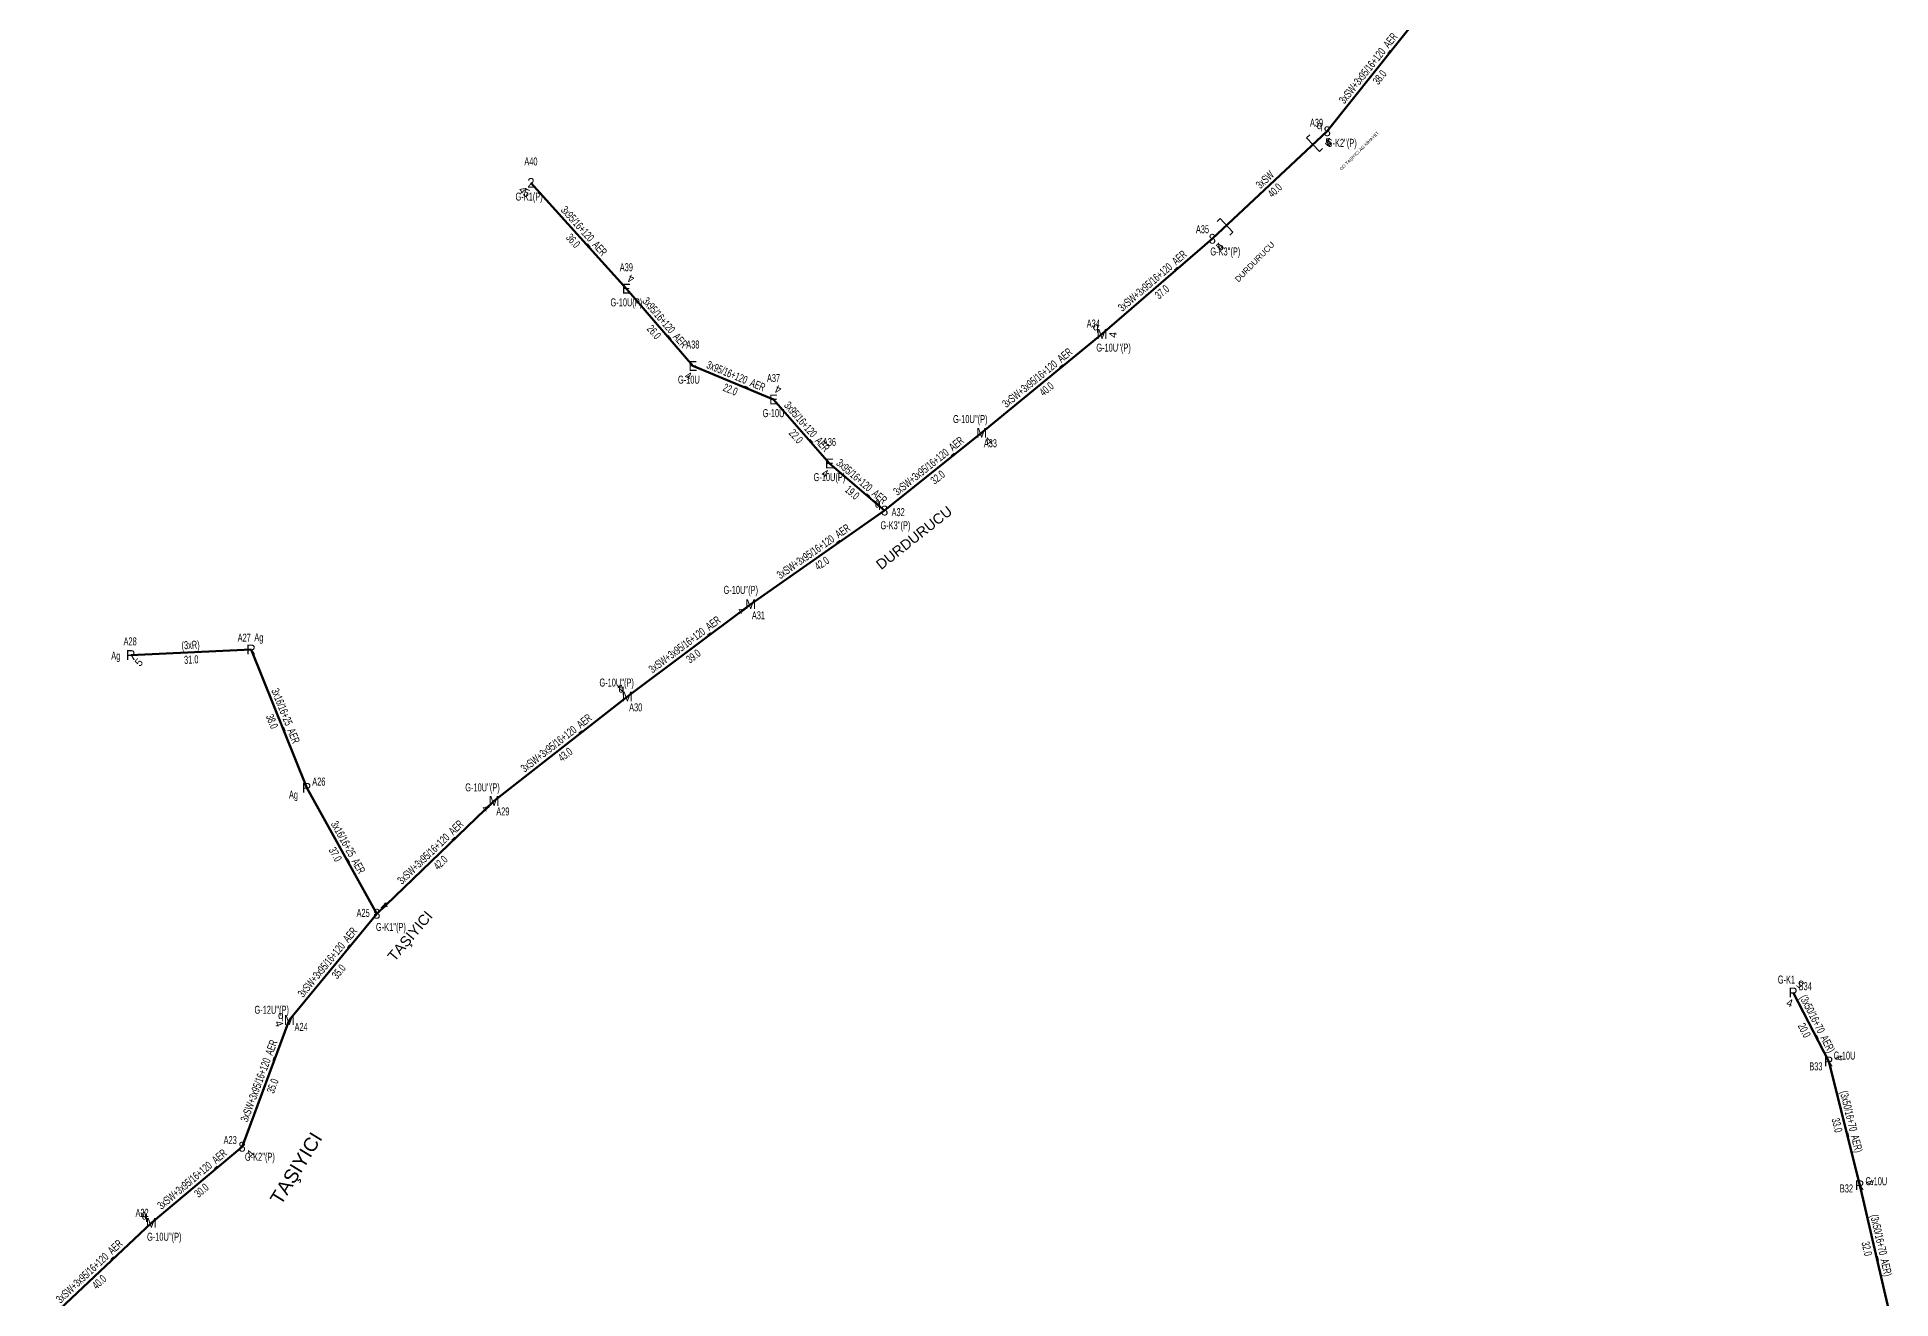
# Model space of a CAD drawing. Header units: millimetres. Extents: x 533048 to 542367, y 4141668 to 4149433.
# Drawn here: x 535964.2 to 536439.1, y 4143575.3 to 4143898.5 of the extents above; entities that cross this region are included whole.
import ezdxf
from ezdxf.enums import TextEntityAlignment as Align

# ---------------------------------------------------------------- set-up
doc = ezdxf.new("R2010")
doc.units = ezdxf.units.MM
for name, color, linetype, lineweight in [('DIREK_AG_MEVCUT', 120, 'Continuous', 25), ('DIREK_AG_YENI', 108, 'Continuous', 25), ('DIREK_OG_YENI', 10, 'Continuous', 25), ('HAT_AG_HAVAI_MEVCUT', 126, 'Continuous', 50), ('HAT_AG_HAVAI_YENI', 3, 'Continuous', 50), ('HAT_OG_HAVAI_YENI', 1, 'Continuous', 70), ('KULLANICI', 1, 'Continuous', 25)]:
    doc.layers.add(name, color=color, linetype=linetype, lineweight=lineweight)
doc.layers.add('NIA_AG', color=5, linetype='Continuous')
doc.styles.add('Direk', font='B_CAD')
doc.styles.get("Standard").update_dxf_attribs({"font": 'Arial'})

# ---------------------------------------------------------------- blocks, each defined once
blk = doc.blocks.new('AG_NIA', base_point=(-64.4296, 129.8924))
at = {"layer": 'NIA_AG'}
for p, q in [((-64.429604, 132.292432), (-65.529604, 132.292432)), ((-64.429604, 127.492432), (-64.429604, 132.292432)), ((-64.429604, 127.492432), (-65.529604, 127.492432))]:
    blk.add_line(p, q, dxfattribs=at)

msp = doc.modelspace()

# ---------------------------------------------------------------- linework, layer by layer
at = {"layer": 'HAT_AG_HAVAI_MEVCUT'}
for p, q in [((536019.043061, 4143741.596036), (535988.229097, 4143740.18373)), ((536423.180935, 4143636.053758), (536414.060395, 4143653.751617)), ((536431.13441, 4143604.37382), (536423.180935, 4143636.053758)), ((536438.491, 4143572.738), (536431.13441, 4143604.37382))]:
    msp.add_line(p, q, dxfattribs=at)
at = {"layer": 'HAT_AG_HAVAI_YENI'}
for p, q in [((536115.176542, 4143834.013024), (536090.732285, 4143861.105544)), ((536132.209, 4143814.217), (536115.176542, 4143834.013024)), ((536152.881, 4143805.641), (536132.209, 4143814.217)), ((536167.206014, 4143789.253666), (536152.881, 4143805.641)), ((536181.332, 4143777.184), (536167.206014, 4143789.253666)), ((536033.29452, 4143706.159978), (536019.043061, 4143741.596036)), ((536033.29452, 4143706.159978), (536051.24801, 4143673.907723))]:
    msp.add_line(p, q, dxfattribs=at)
at = {"layer": 'HAT_OG_HAVAI_YENI'}
for p, q in [((536318.616929, 4143904.308279), (536294.722, 4143874.335)), ((536294.722, 4143874.335), (536265.283, 4143846.798)), ((536265.283, 4143846.798), (536237.055, 4143822.411)), ((536237.055, 4143822.411), (536206.194, 4143797.121)), ((536206.194, 4143797.121), (536181.332, 4143777.184)), ((536181.332, 4143777.184), (536147.027, 4143753.222)), ((536147.027, 4143753.222), (536115.441, 4143729.551)), ((536115.441, 4143729.551), (536081.285471, 4143702.794998)), ((536051.24801, 4143673.907723), (536081.285471, 4143702.794998)), ((536051.24801, 4143673.907723), (536028.843, 4143646.697)), ((536028.843, 4143646.697), (536016.742, 4143614.231)), ((536016.742, 4143614.231), (535993.503, 4143594.74)), ((535993.503, 4143594.74), (535964.223, 4143567.187))]:
    msp.add_line(p, q, dxfattribs=at)

# ---------------------------------------------------------------- block references
at = {"layer": 'NIA_AG'}
for p, rotation in [((536291.070475, 4143870.919394), 223.088035), ((536268.934525, 4143850.213606), 43.08803499999998)]:
    msp.add_blockref('AG_NIA', p, dxfattribs=dict(at, rotation=rotation))

# ---------------------------------------------------------------- texts
at = {"layer": 'DIREK_AG_MEVCUT', "width": 0.53}
for s, p in [('A28', (535988.068849, 4143743.680059)), ('A27', (536017.295954, 4143744.628793)), ('Ag', (536021.039388, 4143744.701635)), ('Ag', (535984.378639, 4143740.00725)), ('A26', (536036.405742, 4143707.763191)), ('Ag', (536029.902883, 4143704.412268)), ('G-K1', (536412.356045, 4143657.058806)), ('B34', (536417.171558, 4143655.354946)), ('G-10U', (536427.243386, 4143637.587105)), ('B33', (536419.906422, 4143634.817812)), ('B32', (536427.732433, 4143603.551293)), ('G-10U', (536435.386861, 4143605.401973))]:
    msp.add_text(s, height=2.05, dxfattribs=at).set_placement(p, align=Align.MIDDLE_CENTER)
at = {"layer": 'DIREK_AG_MEVCUT', "style": 'Direk'}
for s, p in [('R', (536019.043061, 4143741.596036)), ('R', (535988.229097, 4143740.18373)), ('R', (536033.29452, 4143706.159978)), ('P', (536414.060395, 4143653.751617)), ('R', (536423.180935, 4143636.053758)), ('R', (536431.13441, 4143604.37382))]:
    msp.add_text(s, height=2.5, dxfattribs=at).set_placement(p, align=Align.MIDDLE_CENTER)
at = {"layer": 'DIREK_AG_MEVCUT', "color": 32, "style": 'Direk'}
for s, rotation, p in [('5', 407.624221, (535990.29757, 4143738.296557)), ('5', 139.764185, (536415.869013, 4143655.889116)), ('4', 342.264184, (536413.207435, 4143651.084697)), ('4', 467.385975, (536425.853013, 4143636.890418)), ('4', 463.341486, (536433.858844, 4143605.019932))]:
    msp.add_text(s, height=2, rotation=rotation, dxfattribs=at).set_placement(p, align=Align.MIDDLE_CENTER)
at = {"layer": 'DIREK_AG_YENI', "width": 0.53}
for s, p in [('A40', (536090.732285, 4143866.605544)), ('G-K1(P)', (536090.268313, 4143857.605544)), ('A39', (536115.176542, 4143839.513024)), ('G-10U(P)', (536115.176542, 4143830.513024)), ('A38', (536132.209, 4143819.717)), ('G-10U', (536131.197285, 4143810.717)), ('A37', (536152.881, 4143811.141)), ('G-10U', (536152.881, 4143802.141)), ('A36', (536167.206014, 4143794.753666)), ('G-10U(P)', (536167.206014, 4143785.753666))]:
    msp.add_text(s, height=2.05, dxfattribs=at).set_placement(p, align=Align.MIDDLE_CENTER)
at = {"layer": 'DIREK_AG_YENI', "style": 'Direk'}
for s, p in [('2', (536090.732285, 4143861.105544)), ('E', (536115.176542, 4143834.013024)), ('E', (536132.209, 4143814.217)), ('E', (536152.881, 4143805.641)), ('E', (536167.206014, 4143789.253666))]:
    msp.add_text(s, height=2.5, dxfattribs=at).set_placement(p, align=Align.MIDDLE_CENTER)
at = {"layer": 'DIREK_AG_YENI', "color": 32, "style": 'Direk'}
for s, rotation, p in [('4', 311.224358, (536088.626307, 4143859.260318)), ('5', 336.029198, (536089.594726, 4143858.547037)), ('4', 515.354178, (536116.344164, 4143836.557952)), ('4', 335.354178, (536131.041378, 4143811.672072)), ('4', 515.579192, (536154.038618, 4143808.190494)), ('4', 335.579192, (536166.048395, 4143786.704172))]:
    msp.add_text(s, height=2, rotation=rotation, dxfattribs=at).set_placement(p, align=Align.MIDDLE_CENTER)
at = {"layer": 'DIREK_OG_YENI', "width": 0.53}
for s, p in [('A39', (536291.982522, 4143876.513362)), ("G-K2''(P)", (536298.445989, 4143871.373781)), ('A35', (536262.774017, 4143849.238288)), ("G-K3''(P)", (536268.617793, 4143843.554512)), ('A34', (536234.801533, 4143825.089038)), ("G-10U''(P)", (536239.993097, 4143818.919342)), ("G-10U''(P)", (536203.278776, 4143800.623036)), ('A33', (536208.433222, 4143794.43104)), ('A32', (536184.808252, 4143776.776971)), ("G-K3''(P)", (536184.111515, 4143773.417666)), ("G-10U''(P)", (536144.49598, 4143756.871417)), ('A31', (536149.021632, 4143750.345988)), ("G-10U''(P)", (536112.696609, 4143733.124716)), ('A30', (536117.572732, 4143726.775082)), ("G-10U''(P)", (536078.331622, 4143706.279399)), ('A29', (536083.548727, 4143700.125228)), ('A25', (536047.755306, 4143674.133592)), ("G-K1''(P)", (536054.873083, 4143670.529759)), ("G-12U''(P)", (536024.334248, 4143649.324184)), ('A24', (536031.867078, 4143644.934913)), ('A23', (536013.691278, 4143615.946545)), ("G-K2''(P)", (536021.303672, 4143611.665787)), ('A22', (535991.122617, 4143597.305887)), ("G-10U''(P)", (535996.803278, 4143591.182529))]:
    msp.add_text(s, height=2.05, dxfattribs=at).set_placement(p, align=Align.MIDDLE_CENTER)
at = {"layer": 'DIREK_OG_YENI', "color": 4, "style": 'Direk'}
for p in [(536292.76523, 4143875.890973), (536235.445381, 4143824.323884), (536179.564233, 4143778.951767), (536113.918334, 4143731.533798), (536026.682944, 4143647.955633), (535991.802727, 4143596.572777)]:
    msp.add_text('q', height=2, dxfattribs=at).set_placement(p, align=Align.MIDDLE_CENTER)
at = {"layer": 'DIREK_OG_YENI', "style": 'Direk'}
for s, p in [('8', (536294.722, 4143874.335)), ('8', (536265.283, 4143846.798)), ('M', (536237.055, 4143822.411)), ('M', (536206.194, 4143797.121)), ('8', (536181.332, 4143777.184)), ('M', (536147.027, 4143753.222)), ('M', (536115.441, 4143729.551)), ('M', (536081.285471, 4143702.794998)), ('8', (536051.24801, 4143673.907723)), ('M', (536028.843, 4143646.697)), ('8', (536016.742, 4143614.231)), ('M', (535993.503, 4143594.74))]:
    msp.add_text(s, height=2.5, dxfattribs=at).set_placement(p, align=Align.MIDDLE_CENTER)
at = {"layer": 'DIREK_OG_YENI', "color": 32, "style": 'Direk'}
for s, rotation, p in [('4', 362.298615, (536294.834301, 4143871.537253)), ('5', 6.473537, (536295.037684, 4143871.552853)), ('5', 44.441623, (536267.24351, 4143844.7989)), ('4', 403.309955, (536267.203645, 4143844.76057)), ('4', 445.452016, (536239.846184, 4143822.188977)), ('4', 399.250801, (536207.965605, 4143794.952725)), ('4', 221.863178, (536179.463409, 4143779.269274)), ('4', 305.795651, (536144.755897, 4143751.584291)), ('4', 217.185218, (536113.748698, 4143731.78172)), ('4', 312.085431, (536079.207461, 4143700.918332)), ('4', 495.45133, (536053.212252, 4143675.903156)), ('4', 289.664706, (536026.206302, 4143645.754757)), ('4', 410.318202, (536018.896887, 4143612.443135)), ('4', 221.419702, (535991.650605, 4143596.839674))]:
    msp.add_text(s, height=2, rotation=rotation, dxfattribs=at).set_placement(p, align=Align.MIDDLE_CENTER)
at = {"layer": 'HAT_AG_HAVAI_MEVCUT', "lineweight": 30, "width": 0.53}
for s, rotation, p in [('(3xR)', 362.62422, (536003.597162, 4143741.738992, 267994.114549)), ('(3x50/16+70_AER)', 297.264183, (536419.376233, 4143645.292067, 268207.030198)), ('(3x50/16+70_AER)', 284.093237, (536427.982088, 4143620.420764, 268211.590468)), ('(3x50/16+70_AER)', 283.0909, (536435.640615, 4143588.748432, 268215.567205))]:
    msp.add_text(s, height=2.05, rotation=rotation, dxfattribs=at).set_placement(p, align=Align.CENTER)
for s, rotation, p in [('31.0', 362.62422, (536003.674997, 4143740.040775, 267994.114549)), ('20.0', 297.264183, (536417.865097, 4143644.513307, 268207.030198)), ('33.0', 284.093237, (536426.333257, 4143620.006813, 268211.590468)), ('32.0', 283.0909, (536433.984795, 4143588.363388, 268215.567205))]:
    msp.add_text(s, height=2.05, rotation=rotation, dxfattribs=at).set_placement(p, align=Align.TOP_CENTER)
at = {"layer": 'HAT_AG_HAVAI_YENI', "lineweight": 30, "width": 0.53}
for s, rotation, p in [('3x95/16+120_AER', 312.058393, (536103.585507, 4143848.128688)), ('3x95/16+120_AER', 310.708353, (536124.337025, 4143824.669383)), ('3x95/16+120_AER', 337.468545, (536142.870633, 4143810.714113)), ('3x95/16+120_AER', 311.158871, (536160.683412, 4143798.006675, 268076.44045)), ('3x95/16+120_AER', 319.488606, (536174.820926, 4143783.865311, 268083.603007)), ('3x16/16+25_AER', 291.908705, (536026.957403, 4143724.195167, 268009.521531)), ('3x16/16+25_AER', 299.102869, (536043.01395, 4143690.447273, 268025.624005))]:
    msp.add_text(s, height=2.05, rotation=rotation, dxfattribs=at).set_placement(p, align=Align.CENTER)
for s, rotation, p in [('36.0', 312.058393, (536102.32332, 4143846.989879)), ('26.0', 310.708353, (536123.048359, 4143823.560628)), ('22.0', 337.468545, (536142.219209, 4143809.143875)), ('22.0', 311.158871, (536159.403503, 4143796.887822, 268076.44045)), ('19.0', 319.488606, (536173.716607, 4143782.57284, 268083.603007)), ('38.0', 291.908705, (536025.380178, 4143723.560848, 268009.521531)), ('37.0', 299.102869, (536041.528579, 4143689.620428, 268025.624005))]:
    msp.add_text(s, height=2.05, rotation=rotation, dxfattribs=at).set_placement(p, align=Align.TOP_CENTER)
at = {"layer": 'HAT_OG_HAVAI_YENI', "lineweight": 30, "width": 0.53}
for s, rotation, p in [('3xSW+3x95/16+120_AER', 411.473912, (536306.018119, 4143889.848847, 268147.37463)), ('3xSW', 403.056944, (536279.435814, 4143861.185341, 268132.6415)), ('3xSW+3x95/16+120_AER', 400.8247, (536250.613315, 4143835.247706, 268118.5275)), ('3xSW+3x95/16+120_AER', 399.333964, (536221.085736, 4143810.423445, 268103.097)), ('3xSW+3x95/16+120_AER', 398.725132, (536193.231013, 4143787.815875, 268090.66576)), ('3xSW+3x95/16+120_AER', 394.935173, (536163.692508, 4143765.900073, 268073.5135)), ('3xSW+3x95/16+120_AER', 396.848414, (536130.724255, 4143742.066691, 268057.7205)), ('3xSW+3x95/16+120_AER', 398.073653, (536097.839063, 4143716.842135, 268040.642735)), ('3xSW+3x95/16+120_AER', 43.881753, (536065.677544, 4143688.964016, 268040.642735)), ('3xSW+3x95/16+120_AER', 410.532334, (536039.389319, 4143660.842658, 268014.4215)), ('3xSW+3x95/16+120_AER', 429.558147, (536021.996027, 4143630.760868, 268008.371)), ('3xSW+3x95/16+120_AER', 399.98686, (536004.576234, 4143605.136847, 267996.751455)), ('3xSW+3x95/16+120_AER', 403.259736, (535978.280444, 4143581.5826, 267982.1115))]:
    msp.add_text(s, height=2.05, rotation=rotation, dxfattribs=at).set_placement(p, align=Align.CENTER)
for s, rotation, p in [('38.0', 411.473912, (536307.34807, 4143888.789966, 268147.37463)), ('40.0', 403.056944, (536280.596446, 4143859.943193, 268132.6415)), ('37.0', 400.8247, (536251.724685, 4143833.961294, 268118.5275)), ('40.0', 399.333964, (536222.163264, 4143809.108555, 268103.097)), ('32.0', 398.725132, (536194.294507, 4143786.48961, 268090.66576)), ('42.0', 394.935173, (536164.666012, 4143764.506412, 268073.5135)), ('39.0', 396.848414, (536131.743745, 4143740.706309, 268057.7205)), ('43.0', 398.073653, (536098.887408, 4143715.503863, 268040.642735)), ('42.0', 43.881753, (536066.855937, 4143687.738704, 268040.642735)), ('35.0', 410.532334, (536040.701691, 4143659.762065, 268014.4215)), ('35.0', 429.558147, (536023.588973, 4143630.167132, 268008.371)), ('30.0', 399.98686, (536005.668675, 4143603.834321, 267996.751455)), ('40.0', 403.259736, (535979.445465, 4143580.344568, 267982.1115))]:
    msp.add_text(s, height=2.05, rotation=rotation, dxfattribs=at).set_placement(p, align=Align.TOP_CENTER)
at = {"layer": 'KULLANICI'}
for s, height, rotation, p in [('OG TAŞIYICI AG NİHAYET', 0.790518, 44.8606, (536298.396511, 4143864.239506)), ('DURDURUCU', 1.479429, 45.7207, (536271.9794, 4143835.5711)), ('DURDURUCU', 2.600137, 38.376, (536180.445556, 4143761.878236))]:
    msp.add_text(s, height=height, rotation=rotation, dxfattribs=at).set_placement(p)
for height, rotation, p in [(2.644103, 49.7636, (536059.76079, 4143668.206964)), (3.523147, 58.357381, (536030.576189, 4143608.709718))]:
    msp.add_text('TAŞIYICI', height=height, rotation=rotation, dxfattribs=at).set_placement(p, align=Align.MIDDLE_CENTER)

doc.saveas('drawing.dxf')
